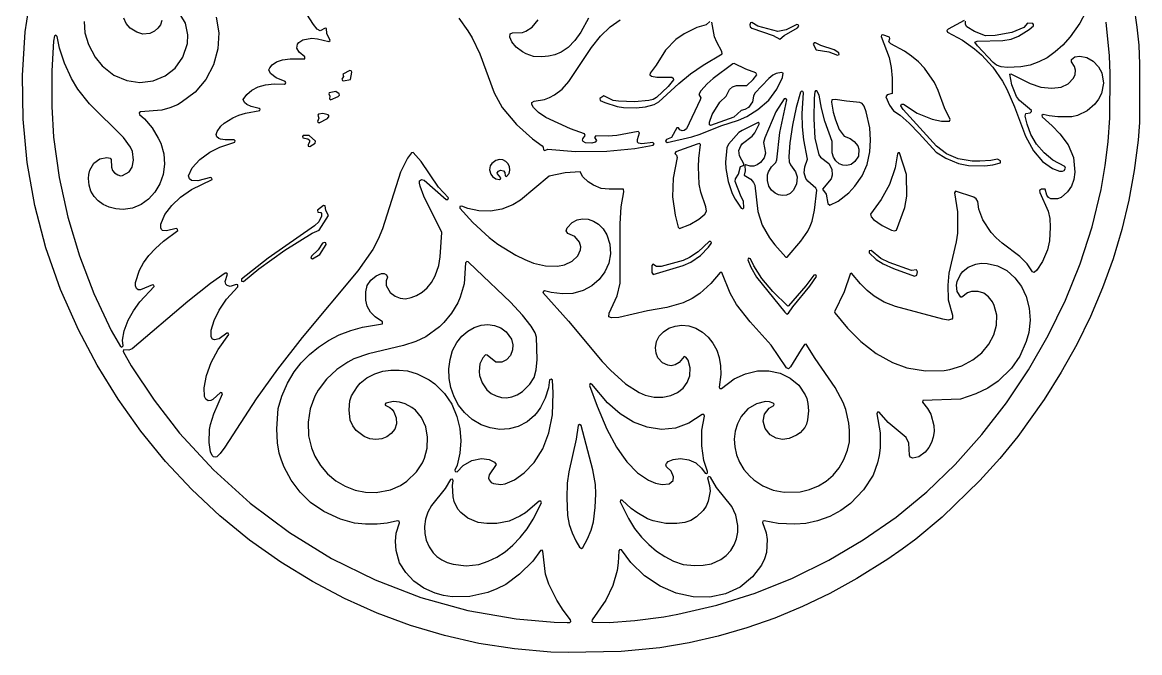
# Model space of a CAD drawing. Header units: metres. Extents: x 3 to 297, y 2 to 297.
# Drawn here: x 2.9 to 297, y 2 to 167.8 of the extents above; entities that cross this region are included whole.
import ezdxf

# ---------------------------------------------------------------- set-up
doc = ezdxf.new("R2010")
doc.units = ezdxf.units.M

msp = doc.modelspace()

# ---------------------------------------------------------------- linework, layer by layer
at = {"layer": 'CUT'}
for points in [[(295.5179, 172.1631), (296.3401, 166.5572), (296.8113, 161.8167), (297.0458, 156.8347), (297.0167, 141.5029), (296.6927, 136.8775), (295.6358, 128.8657), (294.2264, 121.0593), (292.3771, 113.3128), (290.0588, 105.6264), (287.3007, 98.0285), (284.1022, 90.4887), (280.4741, 83.0861), (276.3865, 75.7636), (271.9086, 68.593), (264.9777, 58.8425), (260.2599, 53.0697), (255.0091, 47.3199), (245.0974, 37.6715), (238.1428, 31.8899), (234.5228, 29.2114), (230.7928, 26.5979), (222.6215, 21.5311), (215.5056, 17.5914), (208.3084, 14.1391), (201.0122, 11.1088), (193.6401, 8.5052), (186.1272, 6.362), (178.4694, 4.6303), (170.6953, 3.3096), (160.5532, 2.2803), (146.6287, 2.0166), (146.6287, 2.0166), (142.0659, 2.1351), (132.4965, 3.013), (123.1114, 4.4548), (114.0127, 6.5028), (105.0942, 9.1129), (96.3246, 12.3792), (87.7273, 16.2241), (79.3098, 20.7122), (70.9767, 25.7895), (62.7332, 31.6286), (54.9302, 37.9954), (47.5367, 44.8915), (40.6149, 52.3424), (34.1483, 60.2427), (28.1478, 68.6846), (22.6632, 77.6022), (17.7181, 86.9072), (12.9657, 97.583), (9.15, 108.4977), (6.2149, 119.646), (4.1892, 130.9414), (3.1022, 142.3552), (2.9258, 153.8305), (3.69, 165.3025), (5.387, 176.6847)], [(53.9607, 169.1894), (54.6427, 165.0404), (54.4058, 160.835), (53.2514, 156.6905), (51.2182, 152.8156), (48.3958, 149.467), (44.7564, 146.735), (43.7398, 146.1762), (41.7379, 145.3225), (39.6082, 144.7295), (33.9864, 144.2543), (33.6919, 144.0254), (33.7475, 143.6225), (35.0539, 142.459), (37.0751, 140.0861), (38.7192, 137.3955), (39.3426, 136.0252), (40.1343, 133.2686), (40.3164, 130.5115), (39.9596, 127.8321), (39.0832, 125.3357), (37.7955, 123.133), (36.1459, 121.3091), (34.1741, 119.8757), (31.9082, 118.9503), (29.4815, 118.6214), (27.5359, 118.7674), (25.8008, 119.1782), (24.2104, 119.9072), (22.8881, 120.8688), (21.8044, 122.0432), (20.9907, 123.4296), (20.4737, 125.0273), (20.2983, 126.709), (20.4147, 127.8307), (20.7025, 128.9746), (21.779, 130.7666), (23.3541, 131.9511), (25.1748, 132.2794), (26.0441, 132.1143), (26.3368, 131.7083), (26.3662, 129.7307), (26.6848, 128.8718), (27.2117, 128.2456), (28.0297, 127.7249), (28.7523, 127.453), (29.3236, 127.5181), (31.0207, 128.4937), (31.8745, 129.7224), (32.1622, 131.613), (31.885, 133.8818), (31.4328, 135.0235), (29.597, 137.5387), (20.6215, 146.3666), (17.515, 150.2145), (15.8336, 153.0489), (14.0156, 157.0664), (12.7484, 161.0125), (12.0495, 164.1382), (12.0495, 164.1382), (11.7512, 164.4481), (11.3493, 164.2952), (11.1066, 162.8557), (10.7275, 155.1178), (10.7275, 145.7315), (11.1357, 137.5846), (12.6319, 126.9955), (14.9146, 116.6111), (17.9582, 106.4015), (21.7621, 96.4558), (26.3266, 86.7734), (28.7251, 82.5367), (29.1291, 82.3804), (29.4283, 82.6936), (29.3235, 84.2326), (29.7346, 86.698), (30.7611, 89.4994), (32.1513, 91.9491), (33.868, 94.3059), (37.6303, 98.3278), (37.5607, 98.6556), (37.2241, 98.8076), (33.9849, 97.5034), (33.4425, 97.4795), (32.9351, 97.8422), (32.6919, 98.5047), (32.7496, 99.4223), (33.7351, 102.6262), (34.8458, 104.575), (36.2098, 106.4613), (37.9547, 108.3583), (40.0435, 110.2391), (43.8178, 113.094), (43.7717, 113.4237), (43.4499, 113.6), (40.836, 112.9927), (39.7911, 113.0296), (39.5142, 113.2942), (39.3419, 113.7415), (39.4096, 114.7047), (40.445, 117.2486), (42.2361, 119.6707), (44.5469, 121.8338), (47.492, 123.8247), (52.8557, 126.4801), (52.8042, 126.879), (52.4657, 127.0254), (49.1515, 126.1776), (47.4164, 126.2336), (46.8935, 126.7001), (46.6961, 127.4643), (47.625, 129.5876), (49.6707, 131.7633), (52.2924, 133.7078), (54.928, 134.9957), (58.8932, 136.3075), (58.9445, 136.6684), (58.6752, 136.914), (56.3387, 136.8992), (55.1107, 137.0766), (54.6178, 137.2526), (54.1346, 137.7083), (53.9898, 138.3496), (54.1693, 139.0987), (55.2053, 140.549), (56.0768, 141.3056), (58.3088, 142.7089), (59.9186, 143.4068), (61.6414, 143.9388), (65.4591, 144.6266), (65.5134, 144.9508), (65.3007, 145.2014), (63.1663, 145.6772), (62.0537, 146.1914), (61.3683, 146.754), (61.0891, 147.5431), (62.0358, 148.8451), (63.338, 149.9963), (65.0224, 150.879), (66.959, 151.4109), (69.2456, 151.6452), (71.9504, 151.5788), (72.2186, 151.7165), (72.3028, 152.0426), (72.135, 152.293), (69.7565, 153.1941), (68.2099, 154.4168), (67.8526, 155.3241), (68.0512, 155.9055), (68.6562, 156.6667), (69.802, 157.4635), (71.3727, 157.9725), (73.3891, 158.2081), (77.2512, 158.2318), (77.3134, 158.7464), (75.765, 160.0123), (75.2, 161.0117), (75.3621, 162.0831), (75.6947, 162.5318), (76.7634, 163.23), (79.1624, 163.6862), (80.6471, 163.5045), (83.5629, 162.7752), (83.991, 163.0676), (83.0594, 164.8864), (83.0042, 166.1714), (82.6109, 166.2644), (81.3472, 165.6224), (80.5709, 166.0766), (79.5388, 167.2611), (75.4351, 173.7397)], [(19.1651, 168.056), (19.3952, 165.042), (20.3277, 162.0176), (22.0635, 158.666), (23.933, 156.4248), (27.0493, 153.9558), (30.3929, 152.5268), (33.8487, 152.0352), (37.3495, 152.4518), (40.4834, 153.7407), (43.1316, 155.7912), (45.2106, 158.7067), (46.4031, 162.2342), (46.5194, 164.5317), (45.8364, 167.6556), (44.6434, 169.628)], [(39.6127, 168.3479), (39.2496, 167.2168), (38.5877, 166.26), (37.681, 165.4744), (36.4947, 164.9136), (34.6699, 164.7657), (33.0996, 165.2222), (31.2745, 166.33), (30.2922, 167.5244), (29.6261, 168.9167)], [(117.8274, 168.9305), (120.2274, 165.6231), (121.3318, 163.7436), (123.3325, 159.5924), (127.1009, 149.3066), (129.2764, 145.4145), (132.9734, 140.9567), (137.232, 137.1634), (139.7788, 135.3513), (140.0308, 135.013), (140.1017, 134.3177), (140.4324, 134.0992), (141.2157, 134.4478), (148.5025, 133.8333), (156.7641, 133.9797), (164.1585, 134.6528), (168.984, 135.4923), (169.2671, 135.8577), (168.8906, 136.2571), (165.9695, 135.847), (165.1016, 136.0098), (164.8592, 136.2831), (164.8192, 136.9994), (165.4244, 138.7435), (165.0292, 139.1163), (159.3865, 138.0422), (157.114, 137.8955), (153.8903, 138.0055), (153.58, 137.5601), (154.0753, 136.734), (153.7351, 136.2715), (152.8752, 136.0497), (151.207, 136.1247), (150.5903, 136.4574), (150.4068, 136.7956), (150.4606, 137.1817), (151.0481, 138.0807), (150.908, 138.5219), (147.2193, 139.8178), (140.7494, 142.7605), (138.805, 144.0814), (137.4578, 145.4574), (137.0104, 146.2415), (137.075, 146.7675), (137.6628, 147.1133), (140.4061, 147.5638), (141.7244, 148.0311), (143.0389, 148.7759), (145.0292, 150.2768), (146.7597, 152.3), (152.7222, 161.2441), (155.1088, 164.1638), (157.7027, 166.6377), (160.3359, 168.5102)], [(151.9676, 168.9052), (149.9079, 165.2887), (148.3235, 163.0591), (146.5791, 161.2268), (144.7882, 159.9641), (143.1077, 159.2686), (141.4116, 158.9028), (139.7098, 158.7255), (137.4641, 158.8734), (135.5467, 159.5278), (134.5796, 160.0574), (132.9368, 161.3173), (131.758, 162.7323), (131.2177, 163.9449), (131.3322, 164.851), (131.9489, 165.0932), (134.6273, 165.1493), (135.4974, 165.473), (137.1152, 166.5981), (138.68, 168.4988)], [(250.8597, 168.342), (246.6194, 166.0544), (246.2657, 165.6714), (246.4449, 165.2845), (250.4122, 163.1049), (253.5531, 160.8541), (255.4178, 159.2541), (258.3946, 156.0095), (260.9438, 152.3468), (262.0768, 150.2608), (264.1275, 145.6322), (267.0218, 137.9125), (269.1401, 134.0192), (271.5116, 131.1834), (274.1227, 129.3962), (275.9024, 128.6809), (276.702, 128.6471), (277.1703, 128.8527), (277.4994, 129.4394), (277.3308, 129.9058), (274.2069, 131.5821), (271.8819, 133.4661), (269.8938, 135.7484), (268.4404, 138.3238), (267.4008, 141.0204), (266.9491, 143.1583), (267.1066, 143.8282), (268.2144, 144.0166), (268.553, 144.3606), (268.5769, 144.685), (265.4135, 147.2303), (264.5835, 148.3271), (263.4108, 151.3507), (262.8357, 154.2156), (263.1082, 154.3242), (268.1909, 151.7115), (271.0202, 150.7673), (273.9081, 150.5034), (276.3814, 150.7867), (278.212, 151.6259), (279.6484, 153.1236), (280.106, 154.1545), (280.1883, 155.2514), (279.8884, 156.2604), (279.1463, 157.4649), (279.1393, 158.0675), (279.9846, 158.7246), (281.3375, 158.9107), (283.1427, 158.5548), (284.8127, 157.6234), (286.2156, 156.141), (287.0956, 154.5111), (287.4946, 151.8357), (287.0139, 149.0797), (286.2382, 147.5832), (285.2273, 146.271), (283.2208, 144.5871), (280.725, 143.306), (279.1692, 142.9928), (275.5386, 142.9362), (273.2226, 143.2002), (271.6726, 143.6154), (271.286, 143.3552), (271.3674, 142.9613), (274.0332, 140.6087), (276.0663, 138.518), (278.2305, 135.5868), (279.6625, 132.2829), (279.9651, 128.4468), (279.7294, 126.4732), (279.1095, 124.745), (278.08, 123.2713), (276.3506, 121.7393), (275.4011, 121.4014), (273.6574, 121.4409), (273.0316, 121.7712), (272.607, 122.3465), (272.2095, 123.9429), (271.1999, 123.9057), (270.6955, 123.5799), (270.7851, 123.0573), (272.9896, 118.1942), (273.4034, 116.2), (273.52, 113.9488), (273.2836, 110.3865), (272.8069, 108.0106), (271.4476, 104.9354), (269.9989, 102.6507), (269.3127, 102.0502), (268.8418, 102.2305), (267.393, 104.3251), (265.5362, 106.2672), (260.8966, 109.7054), (259.2608, 111.1074), (257.9239, 112.5602), (255.8007, 115.9091), (254.7365, 118.694), (254.482, 120.7272), (253.9756, 121.3985), (253.3541, 121.8133), (248.6032, 123.4018), (248.3014, 123.0205), (249.0575, 118.0165), (249.0851, 112.3835), (248.7583, 110.1046), (246.8281, 101.8589), (246.5091, 98.675), (246.623, 94.8158), (247.7911, 90.8118), (247.8225, 90.046), (247.5861, 89.7313), (246.6758, 89.4974), (245.2771, 89.7387), (232.7758, 93.0763), (229.8108, 94.2596), (227.1757, 95.7971), (225.3372, 97.3069), (223.5217, 99.063), (221.2256, 101.821), (220.8335, 101.577), (219.2451, 96.9176), (216.7421, 91.6887), (216.807, 91.3943), (220.1, 87.3731), (223.6066, 83.8376), (227.6508, 80.7514), (231.9889, 78.3486), (235.734, 76.9865), (240.7067, 76.1465), (245.5838, 76.2657), (247.094, 76.5304), (250.2245, 77.498), (253.0952, 79.0359), (255.4669, 80.9243), (257.3442, 83.1481), (258.6983, 85.5986), (259.4056, 88.1349), (259.4461, 90.8047), (258.7561, 93.3799), (258.295, 94.2751), (257.2721, 95.6319), (255.9922, 96.5472), (254.5011, 96.9925), (252.7496, 97.0239), (251.7039, 96.6989), (250.2258, 95.5107), (249.9715, 95.5241), (248.9921, 96.9951), (248.8134, 98.6918), (248.9969, 99.6645), (249.8615, 101.5056), (250.5309, 102.3208), (251.9254, 103.434), (253.8931, 104.2424), (255.3339, 104.4483), (256.933, 104.382), (259.6333, 103.7936), (262.0621, 102.5064), (264.1768, 100.6603), (265.9168, 98.3424), (267.1791, 95.6681), (267.9835, 92.6725), (268.2156, 89.4998), (267.8583, 86.2208), (267.176, 83.854), (265.4629, 80.0474), (263.3436, 76.8684), (259.8309, 73.4693), (257.055, 71.6178), (253.9595, 70.1155), (249.8969, 68.7267), (239.9787, 68.3239), (239.9198, 67.8708), (241.2415, 66.2041), (242.0753, 64.7217), (242.8995, 61.7782), (242.9339, 60.2219), (242.7236, 58.7217), (242.2529, 57.3054), (241.5057, 55.9498), (240.5411, 54.7964), (238.8896, 53.5707), (237.3288, 53.17), (236.6296, 53.4355), (236.4208, 53.9862), (236.2725, 57.0829), (235.6047, 58.614), (230.8387, 62.5954), (228.516, 65.2422), (228.0163, 65.2586), (227.873, 64.8793), (228.7551, 59.8756), (228.6964, 55.8674), (228.456, 53.8557), (228.0693, 51.9906), (226.8967, 48.7364), (224.3202, 44.8177), (220.9325, 41.2798), (218.4167, 39.4117), (215.5175, 37.8706), (212.2653, 36.6568), (209.1322, 35.9754), (206.2986, 35.8253), (201.9285, 36.0307), (198.2017, 36.7231), (197.8831, 36.6397), (197.7487, 36.2669), (198.6898, 33.5372), (198.9894, 31.7541), (198.813, 28.3714), (198.3106, 26.7008), (197.5132, 25.0125), (195.166, 21.9317), (191.8666, 19.2216), (188.0332, 17.4669), (183.8857, 16.6371), (179.5065, 16.7255), (175.0727, 17.7008), (170.7891, 19.5324), (166.7436, 22.2195), (163.1072, 25.7381), (160.617, 29.045), (160.2399, 29.1667), (159.9368, 28.8215), (159.7903, 25.6649), (159.4905, 23.6189), (158.4052, 19.7175), (156.5296, 15.817), (152.8964, 10.6404), (152.8757, 10.3049), (153.1241, 10.0757), (157.3937, 9.9657), (164.1533, 10.4917), (171.7864, 11.4565), (175.4362, 12.0986), (185.7014, 14.4749), (195.7926, 17.6644), (205.6497, 21.6434), (215.1866, 26.3254), (224.2885, 31.6932), (232.9465, 37.6882), (241.0436, 44.3185), (248.4716, 51.4849), (255.4909, 59.3829), (261.9563, 67.7222), (267.7636, 76.4185), (272.9721, 85.4586), (277.5361, 94.7601), (281.3789, 104.3228), (284.5082, 114.0359), (286.8765, 123.8328), (287.9862, 130.142), (288.7758, 136.3739), (289.2138, 142.74), (289.3019, 154.3823), (289.0965, 159.0172), (288.2499, 167.863)], [(183.9263, 168.0305), (182.9438, 167.2186), (180.4445, 166.4684), (177.1055, 164.8399), (174.9348, 163.3314), (172.2489, 160.555), (169.7516, 156.5735), (168.1768, 154.4437), (168.0778, 154.053), (168.539, 153.7019), (169.9413, 153.4284), (173.8975, 153.3677), (174.2866, 153.1324), (174.3173, 152.7153), (172.922, 150.9166), (169.8797, 148.0891), (168.9481, 147.5508), (167.8696, 147.2429), (164.0584, 146.8896), (159.868, 147.0653), (158.494, 147.302), (155.999, 148.535), (154.9848, 147.8139), (154.9848, 147.8139), (155.0237, 147.2742), (156.2565, 146.7392), (159.5334, 145.6947), (161.1689, 145.4036), (164.5342, 145.3754), (166.9408, 145.639), (169.2454, 146.2063), (170.5143, 146.9071), (175.6968, 151.7358), (178.8425, 154.2942), (182.1228, 156.5694), (187.1128, 159.5117), (187.0653, 160.1798), (185.735, 162.6116), (185.1665, 164.0424), (184.4083, 167.8967)], [(282.8276, 170.4452), (281.3166, 167.6522), (278.7285, 164.003), (276.8112, 161.8183), (274.8363, 160.0467), (272.6913, 158.5375), (270.5466, 157.4362), (268.2322, 156.6017), (265.8039, 156.1243), (262.218, 155.9724), (260.6016, 156.154), (259.3595, 156.5675), (258.4556, 157.2341), (254.3198, 161.6338), (253.6575, 162.6606), (254.2663, 162.8642), (261.0622, 163.0404), (263.2522, 163.4213), (265.1122, 164.169), (267.9515, 165.9381), (269.1065, 166.9533), (269.1435, 167.2779), (268.9545, 167.501), (267.5521, 167.6085), (266.5492, 166.4525), (263.3913, 165.1245), (258.9976, 164.3509), (256.5039, 164.3269), (253.5838, 165.4001), (251.588, 166.6224), (251.1966, 167.2519), (251.1869, 168.1132)]]:
    msp.add_lwpolyline(points, dxfattribs=at)
for points in [[(194.972, 167.8154), (194.5914, 167.7021), (194.4506, 167.1965), (194.5488, 166.6389), (194.9284, 166.3106), (200.6041, 164.3788), (202.3318, 163.4497), (203.5023, 164.4166), (206.9565, 166.4167), (207.2944, 166.8464), (207.1558, 167.1855), (206.7971, 167.2601), (203.9716, 165.8843), (201.7878, 165.4351), (196.5647, 166.7969), (194.972, 167.8154)], [(211.7573, 162.4346), (211.3297, 162.474), (211.1251, 162.0964), (211.9265, 160.6219), (215.2278, 160.1082), (217.4899, 159.2007), (217.9102, 159.3969), (217.8457, 159.8562), (216.6305, 160.6145), (213.0808, 161.7017), (211.7573, 162.4346)], [(229.4292, 164.5738), (229.0809, 164.471), (228.9683, 164.1257), (231.0653, 158.6261), (231.6495, 155.997), (231.9191, 153.1914), (231.9388, 149.1189), (230.5678, 148.722), (230.2119, 148.2535), (231.1805, 146.0463), (232.2738, 144.5563), (233.9759, 143.3987), (236.3693, 141.2714), (239.0418, 138.5986), (243.4908, 133.6504), (245.9883, 132.1383), (249.3692, 130.6826), (251.9653, 130.1397), (256.2908, 130.0845), (258.4138, 130.3195), (260.3786, 130.8496), (260.4435, 131.3769), (259.6642, 131.8744), (257.871, 131.4815), (254.9863, 131.2747), (252.9732, 131.3356), (249.3126, 131.9505), (246.1598, 133.2528), (243.5256, 135.2807), (234.8364, 144.935), (234.1655, 145.8994), (234.389, 146.3444), (234.8875, 146.3291), (238.4742, 143.9661), (242.4501, 142.3244), (244.924, 141.8289), (246.988, 141.807), (247.1229, 142.2513), (245.6408, 145.3386), (244.0315, 149.8704), (243.0178, 151.9898), (240.4124, 155.7901), (238.7889, 157.4453), (237.0126, 158.9562), (235.1047, 160.2375), (231.534, 162.159), (231.0607, 162.6905), (231.3078, 163.5928), (231.216, 163.9099), (229.4292, 164.5738)], [(172.5264, 136.9874), (172.2343, 136.5586), (172.6644, 136.2215), (179.1319, 137.7536), (181.3528, 138.3972), (186.8042, 140.5846), (191.4287, 142.0778), (193.6475, 143.0993), (196.5285, 144.8754), (199.4296, 147.3172), (201.5334, 150.2643), (202.996, 153.3033), (203.1819, 154.4547), (202.7673, 154.6507), (201.3303, 154.379), (200.5156, 153.9689), (199.4733, 153.0923), (195.7699, 149.2381), (195.3658, 148.4412), (195.0978, 146.8838), (194.0538, 145.3961), (193.1303, 144.8897), (192.1264, 144.6483), (190.1793, 142.8724), (184.0737, 140.7264), (183.8191, 140.8989), (183.7813, 141.5292), (184.54, 143.61), (186.4964, 146.8325), (188.2037, 148.3906), (189.0517, 150.1498), (189.8897, 150.8578), (190.9523, 151.2259), (193.661, 151.2561), (195.2698, 152.7933), (196.2434, 154.0355), (196.0269, 154.517), (193.3535, 155.5249), (190.3319, 156.9897), (189.9973, 156.9629), (184.7594, 153.0579), (183.1564, 151.6285), (181.5347, 149.7805), (180.9841, 148.8262), (181.4899, 148.0091), (181.3743, 147.4531), (177.7657, 139.8222), (177.184, 139.3785), (176.576, 139.2747), (176.0224, 139.5315), (175.6484, 140.0663), (175.2459, 140.0884), (173.7776, 137.5643), (172.5264, 136.9874)], [(89.1105, 155.1288), (87.3117, 154.1795), (87.425, 153.5811), (87.0615, 152.8847), (87.1624, 152.5355), (87.5075, 152.4212), (89.3035, 152.8003), (89.6214, 154.7184), (89.5069, 155.0369), (89.1105, 155.1288)], [(85.4128, 149.673), (83.7333, 149.2969), (83.6013, 148.9852), (83.9099, 148.4374), (83.7793, 147.7061), (84.0433, 147.4494), (86.0639, 148.3148), (86.4192, 148.6563), (86.3218, 149.0453), (85.4128, 149.673)], [(193.0723, 130.1367), (193.2163, 128.7977), (192.9024, 127.6578), (194.7037, 126.5395), (195.4097, 125.7106), (195.7224, 125.0009), (196.4919, 118.0389), (197.6345, 114.4702), (199.616, 111.1115), (200.9862, 109.3309), (203.8736, 106.0948), (204.2988, 106.0223), (207.8183, 110.2347), (209.6593, 112.9379), (210.2965, 114.207), (210.8008, 115.5442), (211.4293, 118.4601), (212.0558, 123.7087), (211.8119, 124.2163), (209.6762, 126.0102), (209.1869, 126.7257), (208.7367, 128.2418), (208.9143, 129.852), (209.641, 131.8377), (208.651, 136.8949), (208.2969, 140.3109), (208.179, 143.8599), (208.5543, 149.3044), (208.4136, 149.6393), (208.0579, 149.713), (207.8094, 149.4968), (206.6604, 145.4142), (205.6671, 140.7706), (204.9636, 136.1661), (204.7027, 132.5144), (204.7917, 131.1552), (205.1274, 130.3554), (206.4535, 128.4675), (206.8997, 127.1781), (206.7505, 125.2974), (205.8599, 123.5933), (205.0564, 122.8494), (204.0919, 122.4093), (203.042, 122.252), (202.0159, 122.4406), (201.0591, 122.9061), (200.1683, 123.6778), (199.4623, 124.7579), (199.0378, 126.2434), (199.0969, 127.7484), (199.3568, 128.539), (200.1149, 129.8342), (201.3118, 130.9532), (201.5591, 131.6442), (202.3518, 138.8161), (204.1279, 147.4079), (203.9217, 147.8197), (203.4414, 147.7197), (201.2814, 144.3062), (198.3353, 137.4562), (198.0556, 136.2093), (198.5205, 133.4254), (198.1624, 132.187), (197.2311, 130.9289), (196.3743, 130.3262), (195.457, 130.0204), (194.5466, 129.9857), (193.3488, 130.3261), (193.0723, 130.1367)], [(212.0573, 149.7985), (211.729, 149.822), (211.4996, 149.586), (211.3243, 147.8677), (211.2941, 142.41), (211.4997, 137.3248), (212.5903, 132.9907), (213.044, 132.4032), (215.2462, 130.7248), (216.004, 129.2214), (216.1263, 127.5894), (215.879, 126.6609), (213.5937, 123.9881), (214.503, 122.5922), (214.9213, 120.1581), (215.5087, 119.731), (217.6432, 120.8074), (220.4814, 122.9867), (222.0947, 124.7174), (224.0339, 127.4729), (225.3322, 130.4542), (226.0483, 133.7491), (226.2255, 136.8235), (226.0532, 140.0847), (225.0584, 144.3245), (224.5057, 145.7401), (223.9615, 146.5044), (223.3483, 146.774), (219.8551, 147.0661), (216.9311, 147.5631), (216.0407, 147.4501), (215.955, 146.8253), (216.3891, 144.2064), (216.9429, 142.171), (217.9589, 139.6226), (219.287, 137.8961), (220.8576, 137.2616), (221.9212, 136.5001), (222.8399, 135.3648), (223.1301, 134.4497), (223.0567, 132.6076), (222.0705, 131.1929), (221.0782, 130.4756), (219.9955, 130.1646), (218.9291, 130.2234), (217.9379, 130.638), (217.0823, 131.3815), (216.4854, 132.3431), (216.1303, 133.4934), (216.064, 136.4791), (214.1366, 141.8479), (213.2543, 145.2573), (212.6742, 148.6325), (212.0573, 149.7985)], [(80.6928, 143.4044), (81.0075, 142.6418), (80.6238, 141.7463), (81.0172, 141.3908), (83.211, 142.5643), (83.7053, 143.1104), (83.4202, 143.5004), (82.0562, 143.8134), (80.8905, 143.6783), (80.6928, 143.4044)], [(192.1778, 118.9217), (192.5503, 118.7623), (192.8633, 119.0197), (192.7884, 120.7882), (192.1361, 121.8921), (190.5424, 126.0072), (190.681, 126.6844), (191.4512, 127.8826), (191.995, 129.8697), (192.7357, 130.1988), (192.9152, 130.4762), (191.6949, 132.6803), (191.5752, 134.1201), (192.0232, 135.3749), (192.4698, 135.9883), (195.0743, 137.9256), (195.7696, 138.7595), (196.9221, 141.0078), (196.8722, 141.3398), (196.6209, 141.5048), (192.3795, 139.4023), (191.5769, 138.8415), (188.8233, 135.7906), (188.3754, 134.8441), (188.0625, 131.0886), (188.119, 129.3538), (188.6969, 125.9545), (189.7806, 122.7942), (190.5334, 121.3501), (192.1778, 118.9217)], [(78.1658, 135.7287), (78.154, 135.2619), (78.6341, 135.1326), (79.9727, 136.0509), (80.1065, 136.534), (78.439, 138.0961), (76.8587, 138.0743), (76.6566, 137.765), (76.8034, 137.4259), (78.0817, 137.1623), (78.5204, 136.8348), (78.5073, 136.3046), (78.1658, 135.7287)], [(174.9158, 133.7997), (174.6646, 133.3326), (175.1237, 132.8881), (175.2572, 132.2476), (174.2607, 126.882), (174.1158, 121.9222), (174.7586, 117.0754), (175.5416, 113.9182), (175.9534, 113.6371), (178.6308, 114.6729), (181.0156, 116.096), (182.5994, 117.3334), (183.007, 118.1395), (182.8089, 119.3168), (181.4953, 123.1723), (181.0793, 125.2327), (180.8744, 129.7999), (180.9653, 132.0216), (181.4407, 135.7237), (181.1608, 135.9204), (180.5961, 135.818), (174.9158, 133.7997)], [(30.9189, 81.5577), (29.5791, 81.6718), (29.4588, 81.2514), (31.6076, 77.4368), (37.6207, 68.4025), (44.322, 59.7721), (53.2217, 50.1137), (62.9039, 41.3654), (73.2577, 33.5834), (84.2853, 26.8244), (95.81, 21.148), (107.8315, 16.554), (120.2038, 13.13), (132.9327, 10.9), (142.9429, 9.9954), (146.343, 9.9372), (147.0464, 9.985), (147.2858, 10.1676), (147.2254, 10.6528), (145.2808, 13.2188), (143.663, 15.7789), (141.5414, 20.0244), (140.629, 22.7021), (139.9685, 28.6764), (139.7862, 28.9571), (139.2945, 28.8885), (137.3172, 26.102), (133.8102, 22.6268), (130.2036, 19.9581), (127.8346, 18.7866), (125.4651, 17.8415), (120.7336, 16.7526), (116.06, 16.6985), (113.7826, 17.0559), (111.5921, 17.6506), (108.6038, 18.9984), (105.9906, 20.8352), (103.8535, 23.056), (102.2445, 25.668), (101.3099, 28.9228), (101.1287, 31.2684), (101.3381, 33.4435), (102.2196, 36.1934), (102.0885, 36.5628), (101.7161, 36.6486), (99.0036, 36.0595), (96.345, 35.8551), (93.2651, 35.855), (90.3949, 36.0893), (86.6835, 37.095), (82.2925, 39.156), (78.7473, 41.5168), (76.0611, 44.2311), (73.7316, 47.4189), (71.8574, 50.845), (71.1073, 52.6742), (70.5153, 54.4572), (70.0732, 57.242), (69.927, 60.9207), (70.2557, 66.2057), (71.1972, 69.4709), (72.7341, 72.9005), (74.4367, 75.8661), (76.292, 78.2546), (78.4805, 80.4733), (80.8973, 82.4163), (83.5288, 84.1575), (86.3522, 85.5837), (89.357, 86.764), (92.4837, 87.6218), (97.7453, 88.5433), (97.733, 89.0659), (95.775, 90.3211), (94.5321, 91.6277), (93.7231, 93.1372), (93.3104, 94.7881), (93.3058, 96.9238), (93.6658, 98.5866), (94.6354, 100.0272), (96.0258, 101.1543), (97.5017, 101.7508), (98.1625, 101.7764), (98.8199, 101.4527), (99.0577, 100.7612), (98.7026, 99.8071), (98.7328, 98.6037), (99.7428, 96.7925), (101.0654, 95.7679), (102.3713, 95.2743), (103.7442, 95.1371), (105.2726, 95.4027), (106.7234, 95.9623), (108.1552, 96.8217), (109.4761, 97.9982), (110.6354, 99.4101), (111.6172, 101.1294), (112.5269, 103.8953), (112.9347, 106.1303), (113.3711, 112.5617), (108.6442, 122.1453), (107.6367, 124.7299), (107.4295, 125.5357), (107.4908, 126.1207), (108.0275, 126.4489), (108.7054, 126.277), (114.4671, 121.2625), (114.9261, 121.2535), (115.085, 121.651), (112.5027, 124.5099), (107.9143, 131.2617), (105.8381, 133.5552), (105.3522, 133.5025), (104.2736, 132.0816), (102.4418, 128.4491), (97.7304, 113.5523), (96.5846, 110.759), (95.1808, 108.1004), (91.2149, 102.4325), (76.6003, 84.9478), (70.0732, 76.6355), (64.4788, 68.7567), (56.2717, 56.0363), (55.0126, 54.3671), (54.142, 53.5284), (53.748, 53.404), (53.2688, 53.5437), (52.9283, 53.8393), (52.4748, 54.8135), (52.1159, 57.3355), (52.2024, 60.7453), (52.4166, 62.0255), (53.2948, 64.8356), (55.5993, 70.1179), (55.4132, 70.3942), (55.0463, 70.4113), (53.058, 68.6454), (52.5766, 68.3792), (51.8494, 68.2968), (51.249, 68.72), (50.8627, 69.4057), (50.8248, 71.6875), (51.36, 74.9366), (52.6154, 78.3064), (54.5071, 81.7696), (57.28, 85.7422), (57.1072, 86.0629), (56.745, 86.101), (54.7069, 84.5705), (53.506, 84.2884), (53.0223, 84.5232), (52.6514, 85.1038), (52.6417, 86.8765), (53.3943, 89.358), (54.7273, 92.1378), (56.6499, 94.9739), (59.646, 98.258), (59.6175, 98.746), (59.2399, 98.8641), (57.6059, 98.3454), (56.8276, 98.5883), (56.5331, 98.9264), (56.333, 99.6605), (56.9294, 101.578), (56.7192, 101.8722), (56.3577, 101.8673), (52.4556, 99.0937), (46.4758, 94.4037), (31.8075, 81.9308), (30.9189, 81.5577)], [(226.1628, 117.3655), (226.3259, 116.6938), (227, 115.9836), (229.2511, 114.3611), (231.6891, 113.1985), (232.5523, 112.9899), (233.0249, 113.2034), (235.2003, 119.0971), (235.7182, 122.0995), (235.6284, 127.7833), (233.8458, 133.5025), (233.5122, 133.5179), (233.289, 133.2696), (232.6704, 129.5733), (231.1903, 125.1726), (228.9921, 121.1866), (226.1628, 117.3655)], [(128.5326, 126.4795), (128.8363, 126.6249), (128.92, 126.9144), (127.9719, 127.9398), (127.9509, 128.2832), (128.2727, 128.6854), (128.7972, 128.9682), (129.6119, 128.7853), (129.9546, 128.328), (130.0025, 127.4822), (130.3829, 127.2841), (131.0893, 128.0812), (131.2936, 128.972), (131.1387, 129.9218), (130.7663, 130.6737), (130.2035, 131.264), (129.421, 131.6778), (128.5525, 131.7914), (127.5445, 131.5122), (126.4951, 130.6777), (126.0929, 130.056), (125.8966, 129.0233), (126.2254, 127.8627), (126.7108, 127.2423), (127.5739, 126.6309), (128.5326, 126.4795)], [(118.6109, 119.493), (118.1265, 119.3808), (118.1217, 118.9139), (121.5194, 115.1461), (125.7772, 111.2358), (128.1006, 109.4711), (132.8002, 106.5409), (135.1576, 105.4046), (137.5157, 104.4913), (140.664, 103.8048), (143.8433, 103.715), (145.6076, 104.0235), (147.6555, 104.971), (149.1452, 106.387), (149.8859, 108.0203), (149.9579, 108.8173), (149.6344, 110.0328), (148.3631, 111.5299), (146.547, 112.2945), (146.0753, 113.006), (146.3424, 113.7926), (147.6381, 115.1502), (148.9509, 115.886), (150.4023, 116.1661), (151.8672, 116.0635), (153.2555, 115.5595), (154.6078, 114.7188), (155.791, 113.4774), (156.7521, 111.9151), (157.5864, 109.4446), (157.7682, 106.9603), (157.3061, 104.4641), (156.3035, 102.2278), (154.8032, 100.2242), (152.8437, 98.5289), (150.5203, 97.2623), (147.8132, 96.5031), (145.139, 96.3834), (142.1533, 96.7347), (140.3729, 97.158), (140.0857, 97.0614), (139.9543, 96.7495), (146.6718, 89.23), (155.5392, 78.5769), (157.7306, 76.2971), (161.7431, 72.6964), (165.2757, 70.4552), (166.909, 69.7827), (169.2724, 69.2645), (171.5434, 69.2357), (173.6061, 69.6376), (175.3651, 70.4442), (176.8737, 71.6219), (177.9619, 73.0902), (178.6015, 74.8429), (178.729, 76.9339), (178.1566, 79.0006), (177.6221, 79.7389), (177.1035, 79.9182), (175.8675, 78.3108), (174.7697, 77.7328), (173.724, 77.4578), (172.8331, 77.6076), (171.449, 78.2811), (170.1934, 79.5904), (169.7534, 80.7586), (169.5954, 82.2478), (169.8367, 83.8429), (170.5774, 85.2663), (171.693, 86.4407), (173.112, 87.3467), (174.736, 87.9099), (176.5409, 88.1293), (178.3398, 87.9542), (180.1738, 87.3493), (181.9377, 86.333), (183.4618, 85.0181), (184.716, 83.4357), (185.6996, 81.6179), (186.3848, 79.6515), (186.7435, 77.4821), (186.7989, 75.1971), (186.3687, 71.8229), (186.5461, 71.4653), (186.9775, 71.4709), (190.3229, 74.0377), (193.2919, 75.4034), (196.4111, 76.1162), (199.4742, 76.1458), (202.3913, 75.5206), (205.0531, 74.2627), (207.2912, 72.3495), (208.981, 69.8597), (209.4347, 68.8917), (209.7395, 67.5274), (209.8291, 65.6295), (209.6233, 63.2321), (209.3067, 62.1574), (208.8764, 61.2767), (207.6439, 59.839), (206.7418, 59.2201), (204.7903, 58.3568), (203.0483, 58.1207), (201.3425, 58.4269), (199.816, 59.3417), (198.4633, 60.9861), (197.8968, 62.9103), (198.253, 64.7967), (199.536, 66.3274), (200.7331, 67.0159), (200.8164, 67.3714), (200.6042, 67.6256), (199.6263, 67.9664), (198.5522, 68.0481), (196.1944, 67.5087), (193.9335, 66.135), (192.1257, 64.1355), (191.1546, 62.236), (190.5792, 60.2804), (190.3487, 58.207), (190.4641, 56.1343), (190.9626, 54.0614), (191.7331, 52.0967), (192.8863, 50.2219), (194.3492, 48.4985), (195.4443, 47.4933), (197.8375, 45.898), (200.551, 44.7968), (203.5092, 44.2125), (207.6565, 44.3566), (210.1703, 44.9095), (212.4785, 45.877), (214.5584, 47.1545), (216.3522, 48.7222), (217.9127, 50.6006), (219.2139, 52.7981), (220.1766, 55.2558), (220.6317, 57.4643), (220.6304, 60.4199), (220.4814, 62.3953), (219.6942, 66.021), (218.9984, 67.8426), (216.8879, 71.7736), (211.617, 79.3885), (209.2711, 83.1808), (208.8418, 83.0794), (207.9258, 81.8074), (205.1341, 77.1658), (204.5643, 76.6992), (204.0813, 76.9601), (200.0857, 82.918), (194.5153, 89.0465), (190.9347, 93.5957), (189.2675, 96.5731), (187.0875, 102.0375), (186.5951, 101.9962), (184.1711, 99.0894), (181.2504, 96.5205), (179.2111, 95.2008), (176.8432, 94.0778), (172.6136, 92.8442), (167.4585, 91.959), (159.9241, 90.177), (158.0231, 90.0535), (157.3058, 90.3687), (157.444, 91.2872), (159.4653, 95.9159), (160.2809, 99.2125), (160.2787, 114.8289), (160.6011, 119.3139), (161.2737, 123.2596), (161.1412, 123.9381), (157.3675, 123.9214), (155.3253, 124.1655), (153.2808, 125.0242), (151.886, 125.9038), (150.4506, 127.2236), (149.8096, 128.478), (145.8445, 128.2299), (141.6054, 127.3964), (134.0547, 121.0218), (132.0005, 119.8043), (129.1564, 118.7194), (126.1328, 118.182), (123.1048, 118.2369), (120.1616, 118.8861), (118.6109, 119.493)], [(60.6553, 100.2597), (60.6396, 99.7379), (61.1568, 99.6679), (65.208, 102.9722), (72.0359, 107.9247), (79.2225, 112.4132), (81.0203, 113.1964), (83.499, 117.0047), (82.8012, 118.3443), (82.654, 119.5665), (82.1954, 119.6456), (80.6174, 118.4174), (80.7174, 117.9347), (81.4642, 117.7923), (81.6736, 117.5459), (81.6832, 116.81), (80.9535, 115.3827), (79.8617, 114.2815), (67.5985, 105.8001), (60.6553, 100.2597)], [(79.0139, 106.3315), (78.9, 105.8767), (79.3435, 105.6476), (81.2041, 106.7855), (82.8617, 109.3707), (82.7949, 109.8315), (82.4255, 109.9463), (81.9359, 109.7778), (80.8319, 107.9565), (79.0139, 106.3315)], [(169.84, 103.5667), (168.9169, 104.1961), (168.6018, 103.8632), (168.6377, 102.0106), (168.9967, 101.5266), (176.8659, 103.8733), (178.8592, 104.7827), (181.4326, 106.4979), (183.5483, 108.6669), (184.2653, 109.6173), (184.2988, 109.9538), (184.0567, 110.1899), (183.7212, 110.1482), (180.8172, 107.4309), (178.5551, 105.9623), (176.8599, 105.217), (171.081, 103.6186), (169.84, 103.5667)], [(226.3487, 107.7858), (225.7998, 107.747), (225.8086, 107.2246), (227.7225, 105.477), (229.4851, 104.3403), (232.2342, 103.1121), (237.8169, 101.0415), (238.3662, 101.3363), (238.5264, 102.162), (238.2805, 102.7008), (236.9491, 102.5728), (231.0857, 104.6248), (228.9407, 105.7441), (226.3487, 107.7858)], [(98.6014, 67.6841), (98.3947, 67.4181), (98.4495, 67.1216), (99.6462, 66.5448), (100.234, 65.9996), (100.7388, 65.3299), (101.3711, 63.8312), (101.4447, 62.2351), (100.9411, 60.8182), (100.0407, 59.6376), (98.8604, 58.7911), (97.5279, 58.2557), (95.9415, 58.0935), (94.4242, 58.2751), (92.9199, 58.8481), (90.8304, 60.4859), (89.8915, 61.7177), (89.2646, 63.1928), (88.9991, 65.9092), (89.1454, 68.2461), (89.5842, 69.569), (91.1135, 72.0101), (91.8911, 72.9093), (93.5886, 74.2846), (95.7041, 75.3918), (97.816, 76.0496), (99.9263, 76.3233), (102.161, 76.3526), (104.2898, 76.1412), (106.8416, 75.4082), (110.0223, 73.7591), (111.4754, 72.7184), (114.0219, 70.2251), (115.9548, 67.3553), (117.3347, 64.1735), (118.1268, 60.9714), (118.3933, 57.7441), (118.1269, 54.5173), (117.3574, 51.3505), (116.7982, 50.0088), (116.8431, 49.6822), (117.376, 49.562), (118.9732, 51.2673), (121.2361, 52.5864), (123.7539, 53.0603), (125.7871, 52.814), (127.2489, 52.1662), (127.6508, 51.4943), (125.8197, 48.782), (125.636, 47.939), (125.7693, 47.4486), (126.35, 46.7902), (126.9296, 46.4894), (128.9001, 46.2426), (130.0263, 46.4454), (132.4406, 47.4569), (135.0217, 49.2777), (137.6914, 52.0363), (139.9173, 55.5995), (141.5401, 59.8107), (142.4648, 64.5506), (142.7002, 70.3538), (142.4447, 73.6617), (142.1233, 73.9978), (141.7087, 73.7874), (141.4112, 71.6546), (140.5919, 68.9922), (139.3507, 66.4735), (138.5744, 65.3636), (137.7564, 64.3643), (135.7873, 62.7167), (133.4893, 61.5225), (131.107, 60.9063), (128.6342, 60.7575), (126.1025, 61.1149), (123.6887, 61.9669), (121.3477, 63.3355), (119.2909, 65.1588), (117.7606, 67.0992), (116.5975, 69.3243), (115.749, 71.7476), (115.3134, 74.1579), (115.2201, 76.6548), (115.5132, 79.1186), (116.2019, 81.4646), (117.3041, 83.6092), (118.6187, 85.2821), (120.1983, 86.6134), (121.8796, 87.5555), (123.6767, 88.1248), (125.4717, 88.3345), (127.2235, 88.1003), (128.8546, 87.4623), (130.2567, 86.3933), (131.6562, 84.4661), (132.0145, 82.9993), (131.9538, 81.6393), (131.3999, 80.1649), (130.4127, 79.0539), (129.1024, 78.4001), (127.5247, 78.4252), (125.2998, 80.2541), (124.8636, 80.3953), (124.1195, 79.5693), (123.3971, 77.9857), (123.144, 75.9692), (123.2626, 74.9506), (123.9394, 72.9867), (125.2188, 71.1969), (126.3605, 70.2253), (127.639, 69.5431), (129.0446, 69.1411), (130.39, 69.061), (131.7671, 69.279), (133.1763, 69.8285), (134.5487, 70.6823), (136.52, 72.6823), (137.6326, 74.4424), (138.2178, 76.3995), (138.4807, 79.0962), (138.3141, 85.0394), (137.8964, 86.1677), (136.8422, 87.8975), (134.5473, 90.8304), (131.4267, 94.1844), (122.4067, 102.8239), (120.26, 104.8053), (119.9425, 104.9044), (119.6111, 104.5804), (119.2714, 99.0005), (118.1961, 95.5316), (117.5405, 94.0764), (115.8838, 91.3299), (113.8968, 88.8754), (112.7169, 87.7541), (109.1329, 85.1395), (106.4687, 83.8521), (103.2322, 82.823), (94.0326, 80.6249), (90.2194, 79.2675), (88.5645, 78.4405), (85.6946, 76.5239), (82.9917, 73.9935), (80.757, 71.0392), (79.917, 69.5085), (78.7155, 66.1686), (78.1994, 62.6385), (78.2836, 59.045), (79.0017, 55.9266), (79.9243, 53.73), (81.3934, 51.2184), (83.2721, 49.0406), (85.4639, 47.195), (87.8948, 45.7768), (90.499, 44.7643), (93.2458, 44.215), (96.0502, 44.1572), (99.85, 44.873), (102.5123, 46.0267), (104.1175, 47.1064), (106.6457, 49.5773), (108.2796, 51.9735), (108.8234, 53.2104), (109.5035, 55.8171), (109.5953, 58.7046), (109.1123, 61.4039), (107.9997, 63.8365), (106.4184, 65.7805), (105.4693, 66.5514), (103.7117, 67.5005), (102.1644, 67.9345), (100.6209, 68.0803), (98.6014, 67.6841)], [(194.6029, 105.614), (194.122, 105.8368), (193.8741, 105.337), (194.6983, 103.4084), (196.1881, 100.8283), (203.603, 91.5916), (204.1843, 91.0978), (204.6299, 91.2868), (205.7634, 93.0019), (210.1923, 98.4284), (211.9533, 100.9513), (211.7958, 101.3838), (211.3074, 101.34), (209.1607, 98.4735), (204.6292, 93.2112), (204.4011, 93.1396), (200.4932, 97.0429), (197.6246, 100.4383), (195.4703, 103.7691), (194.6029, 105.614)], [(152.8795, 72.6774), (152.4015, 72.7806), (152.2095, 72.2997), (154.211, 66.8986), (156.7587, 60.8394), (159.3431, 56.1064), (160.6966, 54.0468), (162.0686, 52.2101), (164.8911, 49.2771), (167.7164, 47.3938), (169.5893, 46.641), (171.3173, 46.263), (173.1827, 46.467), (174.2088, 47.312), (174.3738, 48.2542), (173.7615, 49.7717), (172.5207, 50.9356), (172.3491, 51.3867), (172.5076, 51.8103), (172.9675, 52.2802), (174.2663, 52.8411), (176.1946, 53.0604), (178.3296, 52.7601), (180.1804, 51.927), (181.7257, 50.5735), (182.6789, 49.239), (182.995, 49.1361), (183.2536, 49.2831), (183.3168, 49.6442), (182.3122, 52.5829), (181.7822, 56.4213), (181.8116, 60.5653), (182.4913, 64.2309), (182.3578, 64.6493), (181.9249, 64.69), (178.3977, 62.3496), (174.8897, 61.1085), (171.2069, 60.759), (167.3901, 61.3255), (163.7847, 62.6445), (160.2602, 64.8239), (156.9603, 67.7727), (152.8795, 72.6774)], [(150.0005, 61.7685), (149.6135, 62.0372), (149.2502, 61.7374), (148.7424, 58.149), (146.7514, 49.5695), (146.3419, 46.5891), (146.2549, 42.7782), (146.4287, 38.0649), (146.867, 35.7551), (147.6407, 33.5205), (148.6303, 31.393), (149.5761, 29.7946), (150.0807, 29.4494), (150.4345, 29.6456), (151.6624, 31.9501), (152.64, 34.2791), (153.2768, 36.4165), (153.7447, 40.1697), (153.8617, 43.8109), (153.773, 46.2589), (153.1357, 50.0774), (150.0005, 61.7685)], [(116.3213, 47.2166), (116.1384, 47.6394), (115.6532, 47.5661), (114.2073, 45.2088), (110.627, 40.753), (109.6658, 38.9381), (109.0734, 37.1284), (108.7858, 35.2247), (108.8438, 33.3956), (109.2453, 31.5891), (109.9908, 29.8689), (111.0811, 28.2904), (112.078, 27.2941), (113.3161, 26.4757), (114.7461, 25.7731), (116.3516, 25.2782), (119.7318, 24.8502), (123.1154, 25.2479), (125.5399, 26.0461), (127.8277, 27.1499), (129.9904, 28.5442), (132.0587, 30.2878), (134.0083, 32.2929), (135.8115, 34.5584), (137.4327, 37.1208), (139.5737, 41.4625), (139.4329, 41.8783), (138.9944, 41.8997), (135.3373, 38.7815), (133.9138, 37.894), (131.0441, 36.6346), (127.8476, 36.03), (125.2313, 35.972), (122.8978, 36.215), (120.2233, 37.4212), (118.3152, 38.8893), (117.5593, 39.7731), (116.5851, 41.751), (116.3038, 42.965), (116.1279, 45.9844), (116.3213, 47.2166)], [(184.044, 48.14), (183.6244, 48.3416), (183.3107, 47.9977), (183.8353, 45.9651), (183.9595, 44.5288), (183.4871, 41.8521), (182.908, 40.5624), (182.126, 39.3898), (180.3786, 37.7049), (178.9189, 36.7543), (177.311, 36.2162), (175.2531, 36.0009), (172.2983, 36.03), (169.0208, 36.6614), (167.5303, 37.2013), (164.687, 38.8432), (163.2104, 39.9591), (160.8625, 42.1668), (160.4237, 42.1422), (160.2864, 41.7247), (162.4496, 37.2978), (164.0994, 34.706), (165.8762, 32.4377), (167.8241, 30.4343), (169.8916, 28.6908), (172.0584, 27.2653), (174.3769, 26.103), (176.8896, 25.2171), (179.8635, 24.9076), (182.1865, 25.0248), (184.2948, 25.4022), (186.8007, 26.4888), (188.2067, 27.5784), (189.4107, 28.8694), (190.3271, 30.358), (190.9582, 31.9925), (191.3018, 33.7413), (191.3037, 35.4796), (190.7044, 38.2052), (189.7015, 40.452), (185.6943, 45.4561), (184.044, 48.14)]]:
    msp.add_lwpolyline(points, close=True, dxfattribs=at)

doc.saveas('drawing.dxf')
